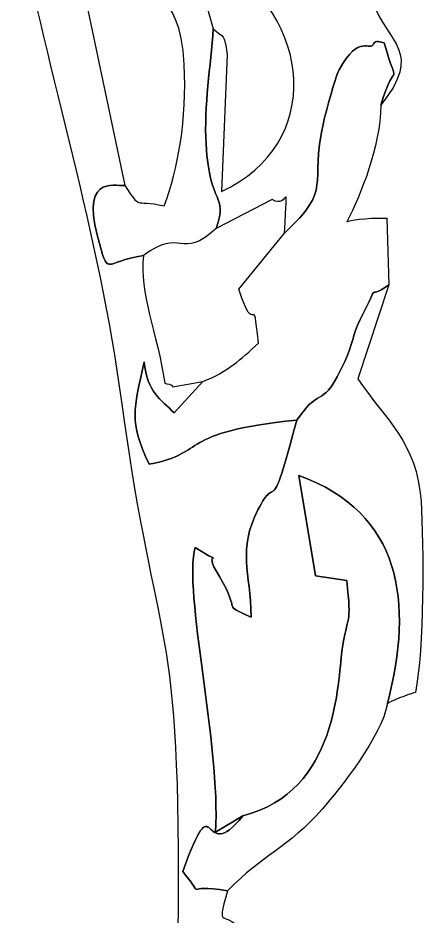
# Model space of a CAD drawing. Header units: millimetres. Extents: x -96.4 to -32.6, y 54.4 to 144.6.
# Drawn here: x -39.53 to -35, y 105.37 to 115.39 of the extents above; entities that cross this region are included whole.
import ezdxf

# ---------------------------------------------------------------- set-up
doc = ezdxf.new("R2010")
doc.units = ezdxf.units.MM
doc.header["$MEASUREMENT"] = 0
doc.layers.add('layer 1', color=7, linetype='Continuous')

msp = doc.modelspace()

# ---------------------------------------------------------------- linework, layer by layer
at = {"layer": 'layer 1', "color": 253}
msp.add_open_spline([(-39.5326, 116.4737), (-39.1927, 114.7849), (-38.6246, 112.9709), (-38.3722, 111.1067), (-38.3722, 111.1067), (-37.9758, 108.1794), (-37.7051, 108.8692), (-37.7415, 105.1718), (-37.7415, 105.1718), (-37.1375, 105.2119), (-37.0886, 104.8217), (-36.8094, 104.5094), (-36.8094, 104.5094), (-36.7093, 104.9928), (-36.7605, 104.8369), (-37.0095, 105.1766), (-37.0095, 105.1766), (-37.2301, 105.4776), (-37.3238, 105.1677), (-37.193, 105.6474), (-37.193, 105.6474), (-37.721, 105.7469), (-37.4064, 105.5199), (-37.6919, 105.8618), (-37.6919, 105.8618), (-37.309, 106.9199), (-37.4951, 105.8814), (-37.0194, 106.4863), (-37.0194, 106.4863), (-37.0194, 106.4863), (-37.3256, 106.3037), (-37.3256, 106.3037), (-37.3256, 106.3037), (-37.267, 107.2637), (-37.6889, 108.9989), (-37.5539, 109.4789), (-37.5539, 109.4789), (-37.1519, 109.2267), (-37.5102, 109.5272), (-37.2831, 109.156), (-37.2831, 109.156), (-37.0271, 108.7376), (-37.2726, 108.8552), (-36.9287, 108.7038), (-36.9287, 108.7038), (-36.9349, 109.2159), (-37.0831, 109.4447), (-36.8516, 109.9013), (-36.8516, 109.9013), (-36.6271, 110.3442), (-36.7277, 109.7219), (-36.4182, 110.9028), (-36.4182, 110.9028), (-37.7817, 110.7613), (-37.3969, 110.5371), (-38.0676, 110.4095), (-38.0676, 110.4095), (-38.2934, 110.9038), (-38.2416, 110.9972), (-38.1222, 111.5535), (-38.1222, 111.5535), (-38.0876, 111.2136), (-37.9443, 111.1373), (-37.7865, 110.9832), (-37.7865, 110.9832), (-37.7865, 110.9832), (-37.4658, 111.335), (-37.4658, 111.335), (-37.4658, 111.335), (-37.4658, 111.335), (-37.8019, 111.275), (-37.8019, 111.275), (-37.8019, 111.275), (-37.8183, 111.3065), (-37.8621, 111.3044), (-37.8937, 111.3154), (-37.8937, 111.3154), (-37.972, 111.8703), (-38.1861, 112.3286), (-38.1289, 112.7402), (-38.1289, 112.7402), (-38.5864, 112.6749), (-38.5142, 112.4728), (-38.6444, 112.957), (-38.6444, 112.957), (-38.8397, 113.6829), (-38.3812, 113.4939), (-38.3401, 113.5235), (-38.3401, 113.5235), (-38.3401, 113.5235), (-38.9631, 116.4903), (-38.9631, 116.4903), (-38.9631, 116.4903), (-38.4852, 116.3983), (-38.8383, 116.4882), (-38.5886, 116.3426), (-38.5886, 116.3426), (-38.5886, 116.3426), (-38.2631, 116.0903), (-38.2631, 116.0903), (-38.2631, 116.0903), (-38.0516, 116.1843), (-38.416, 116.2537), (-37.9426, 116.1158), (-37.9426, 116.1158), (-37.9165, 116.067), (-37.8535, 115.9313), (-37.8173, 115.8911), (-37.8173, 115.8911), (-37.5941, 115.6431), (-37.7986, 115.7957), (-37.4471, 115.6156), (-37.4471, 115.6156), (-37.387, 116.1415), (-37.5612, 115.8005), (-37.3174, 116.0578), (-37.3174, 116.0578), (-36.2365, 115.3942), (-36.1088, 113.9884), (-37.2592, 113.455), (-37.2592, 113.455), (-37.2592, 113.455), (-37.1944, 114.9833), (-37.1944, 114.9833), (-37.1944, 114.9833), (-37.2391, 115.2345), (-37.2217, 115.1529), (-37.3521, 115.2725), (-37.3521, 115.2725), (-37.3786, 114.8488), (-37.4572, 114.4234), (-37.4311, 113.9835), (-37.4311, 113.9835), (-37.3879, 113.2561), (-37.1859, 113.4574), (-37.3168, 113.0413), (-37.3168, 113.0413), (-37.3168, 113.0413), (-36.6922, 113.3658), (-36.6922, 113.3658), (-36.6922, 113.3658), (-36.5062, 113.2386), (-36.5258, 113.6885), (-36.5547, 112.9898), (-36.5547, 112.9898), (-36.0068, 113.5083), (-36.2819, 113.4878), (-36.1208, 114.2222), (-36.1208, 114.2222), (-36.1063, 114.2882), (-35.9922, 114.7236), (-35.9446, 114.813), (-35.9446, 114.813), (-35.7239, 115.2273), (-35.5953, 115.011), (-35.5601, 115.1032), (-35.5601, 115.1032), (-35.542, 115.1505), (-35.481, 115.1221), (-35.4424, 115.1142), (-35.4424, 115.1142), (-35.2778, 114.5285), (-35.3071, 115.0007), (-35.4791, 114.4191), (-35.4791, 114.4191), (-35.0045, 115.0164), (-35.397, 115.1037), (-35.5764, 115.578), (-35.5764, 115.578), (-35.7617, 116.0681), (-35.618, 116.36), (-35.9436, 116.8384), (-35.9436, 116.8384), (-36.2106, 117.2307), (-36.744, 117.434), (-36.5825, 116.8677), (-36.5825, 116.8677), (-36.4441, 116.3825), (-36.1655, 116.4359), (-36.1677, 115.5957), (-36.1677, 115.5957), (-37.0066, 116.3374), (-36.5271, 116.5726), (-37.7458, 116.4238), (-37.7458, 116.4238), (-38.4591, 116.3367), (-38.651, 116.9791), (-39.2746, 117.3399), (-39.2746, 117.3399), (-39.0863, 116.9884), (-38.9891, 117.1453), (-39.1388, 116.751), (-39.1388, 116.751), (-39.3327, 116.2399), (-39.0672, 116.5732), (-39.5326, 116.4737)], degree=3, knots=[0, 0, 0, 0, 0.02, 0.02, 0.02, 0.02, 0.04, 0.04, 0.04, 0.04, 0.06, 0.06, 0.06, 0.06, 0.08, 0.08, 0.08, 0.08, 0.1, 0.1, 0.1, 0.1, 0.12, 0.12, 0.12, 0.12, 0.14, 0.14, 0.14, 0.14, 0.16, 0.16, 0.16, 0.16, 0.18, 0.18, 0.18, 0.18, 0.2, 0.2, 0.2, 0.2, 0.22, 0.22, 0.22, 0.22, 0.24, 0.24, 0.24, 0.24, 0.26, 0.26, 0.26, 0.26, 0.28, 0.28, 0.28, 0.28, 0.3, 0.3, 0.3, 0.3, 0.32, 0.32, 0.32, 0.32, 0.34, 0.34, 0.34, 0.34, 0.36, 0.36, 0.36, 0.36, 0.38, 0.38, 0.38, 0.38, 0.4, 0.4, 0.4, 0.4, 0.42, 0.42, 0.42, 0.42, 0.44, 0.44, 0.44, 0.44, 0.46, 0.46, 0.46, 0.46, 0.48, 0.48, 0.48, 0.48, 0.5, 0.5, 0.5, 0.5, 0.52, 0.52, 0.52, 0.52, 0.54, 0.54, 0.54, 0.54, 0.56, 0.56, 0.56, 0.56, 0.58, 0.58, 0.58, 0.58, 0.6, 0.6, 0.6, 0.6, 0.62, 0.62, 0.62, 0.62, 0.64, 0.64, 0.64, 0.64, 0.66, 0.66, 0.66, 0.66, 0.68, 0.68, 0.68, 0.68, 0.7, 0.7, 0.7, 0.7, 0.72, 0.72, 0.72, 0.72, 0.74, 0.74, 0.74, 0.74, 0.76, 0.76, 0.76, 0.76, 0.78, 0.78, 0.78, 0.78, 0.8, 0.8, 0.8, 0.8, 0.82, 0.82, 0.82, 0.82, 0.84, 0.84, 0.84, 0.84, 0.86, 0.86, 0.86, 0.86, 0.88, 0.88, 0.88, 0.88, 0.9, 0.9, 0.9, 0.9, 0.92, 0.92, 0.92, 0.92, 0.94, 0.94, 0.94, 0.94, 0.96, 0.96, 0.96, 0.96, 1, 1, 1, 1], dxfattribs=at)
at = {"layer": 'layer 1', "color": 8}
for points, knots in [([(-38.3401, 113.5235), (-38.3812, 113.4939), (-38.8397, 113.6829), (-38.6444, 112.957), (-38.6444, 112.957), (-38.5142, 112.4728), (-38.5864, 112.6749), (-38.1289, 112.7402), (-38.1289, 112.7402), (-37.7073, 113.0617), (-37.7194, 112.6754), (-37.3168, 113.0413), (-37.3168, 113.0413), (-37.1859, 113.4574), (-37.3879, 113.2561), (-37.4311, 113.9835), (-37.4311, 113.9835), (-37.4572, 114.4234), (-37.3786, 114.8488), (-37.3521, 115.2725), (-37.3521, 115.2725), (-37.3521, 115.2725), (-37.4471, 115.6156), (-37.4471, 115.6156), (-37.4471, 115.6156), (-37.7986, 115.7957), (-37.5941, 115.6431), (-37.8173, 115.8911), (-37.8173, 115.8911), (-37.8535, 115.9313), (-37.9165, 116.067), (-37.9426, 116.1158), (-37.9426, 116.1158), (-38.416, 116.2537), (-38.0516, 116.1843), (-38.2631, 116.0903), (-38.2631, 116.0903), (-38.1514, 115.5879), (-37.7226, 115.7777), (-37.675, 114.873), (-37.675, 114.873), (-37.6427, 114.2593), (-37.748, 113.6982), (-37.8984, 113.2964), (-37.8984, 113.2964), (-38.2561, 113.3672), (-38.1526, 113.249), (-38.3401, 113.5235)], [0, 0, 0, 0, 0.0769231, 0.0769231, 0.0769231, 0.0769231, 0.1538462, 0.1538462, 0.1538462, 0.1538462, 0.2307692, 0.2307692, 0.2307692, 0.2307692, 0.3076923, 0.3076923, 0.3076923, 0.3076923, 0.3846154, 0.3846154, 0.3846154, 0.3846154, 0.4615385, 0.4615385, 0.4615385, 0.4615385, 0.5384615, 0.5384615, 0.5384615, 0.5384615, 0.6153846, 0.6153846, 0.6153846, 0.6153846, 0.6923077, 0.6923077, 0.6923077, 0.6923077, 0.7692308, 0.7692308, 0.7692308, 0.7692308, 0.8461538, 0.8461538, 0.8461538, 0.8461538, 1, 1, 1, 1]), ([(-37.0194, 106.4863), (-37.4951, 105.8814), (-37.309, 106.9199), (-37.6919, 105.8618), (-37.6919, 105.8618), (-37.4064, 105.5199), (-37.721, 105.7469), (-37.193, 105.6474), (-37.193, 105.6474), (-36.7886, 106.0589), (-36.52, 106.1211), (-36.1354, 106.56), (-36.1354, 106.56), (-35.9304, 106.7938), (-35.4733, 107.3658), (-35.4048, 107.7397), (-35.4048, 107.7397), (-35.112, 108.8754), (-35.2459, 109.8661), (-36.3961, 110.2848), (-36.3961, 110.2848), (-36.3961, 110.2848), (-36.2075, 109.1626), (-36.2075, 109.1626), (-36.2075, 109.1626), (-36.2075, 109.1626), (-35.8597, 109.1128), (-35.8597, 109.1128), (-35.8597, 109.1128), (-35.8025, 108.5949), (-35.852, 108.7496), (-35.9143, 108.3196), (-35.9143, 108.3196), (-35.9608, 107.9985), (-35.9509, 106.7513), (-37.0194, 106.4863)], [0, 0, 0, 0, 0.1, 0.1, 0.1, 0.1, 0.2, 0.2, 0.2, 0.2, 0.3, 0.3, 0.3, 0.3, 0.4, 0.4, 0.4, 0.4, 0.5, 0.5, 0.5, 0.5, 0.6, 0.6, 0.6, 0.6, 0.7, 0.7, 0.7, 0.7, 0.8, 0.8, 0.8, 0.8, 1, 1, 1, 1])]:
    msp.add_open_spline(points, degree=3, knots=knots, dxfattribs=at)
at = {"layer": 'layer 1', "color": 251}
msp.add_open_spline([(-36.5547, 112.9898), (-36.5547, 112.9898), (-37.0646, 112.3639), (-37.0646, 112.3639), (-37.0646, 112.3639), (-36.8769, 111.7657), (-36.9091, 112.4047), (-36.8466, 111.76), (-36.8466, 111.76), (-37.0467, 111.5784), (-37.1908, 111.4405), (-37.4658, 111.335), (-37.4658, 111.335), (-37.4658, 111.335), (-37.7865, 110.9832), (-37.7865, 110.9832), (-37.7865, 110.9832), (-37.9443, 111.1373), (-38.0876, 111.2136), (-38.1222, 111.5535), (-38.1222, 111.5535), (-38.2416, 110.9972), (-38.2934, 110.9038), (-38.0676, 110.4095), (-38.0676, 110.4095), (-37.3969, 110.5371), (-37.7817, 110.7613), (-36.4182, 110.9028), (-36.4182, 110.9028), (-36.1242, 111.3263), (-36.1481, 110.9824), (-35.879, 111.5643), (-35.879, 111.5643), (-35.7983, 111.7389), (-35.7885, 111.8743), (-35.7109, 112.025), (-35.7109, 112.025), (-35.4541, 112.524), (-35.6775, 112.2026), (-35.3895, 112.4115), (-35.3895, 112.4115), (-35.3895, 112.4115), (-35.4138, 113.1577), (-35.4138, 113.1577), (-35.4138, 113.1577), (-35.6665, 113.1604), (-35.8231, 113.1376), (-35.8576, 113.1142), (-35.8576, 113.1142), (-35.7018, 113.4287), (-35.486, 113.9457), (-35.4791, 114.4191), (-35.4791, 114.4191), (-35.3071, 115.0007), (-35.2778, 114.5285), (-35.4424, 115.1142), (-35.4424, 115.1142), (-35.481, 115.1221), (-35.542, 115.1505), (-35.5601, 115.1032), (-35.5601, 115.1032), (-35.5953, 115.011), (-35.7239, 115.2273), (-35.9446, 114.813), (-35.9446, 114.813), (-35.9922, 114.7236), (-36.1063, 114.2882), (-36.1208, 114.2222), (-36.1208, 114.2222), (-36.2819, 113.4878), (-36.0068, 113.5083), (-36.5547, 112.9898)], degree=3, knots=[0, 0, 0, 0, 0.0526316, 0.0526316, 0.0526316, 0.0526316, 0.1052632, 0.1052632, 0.1052632, 0.1052632, 0.1578947, 0.1578947, 0.1578947, 0.1578947, 0.2105263, 0.2105263, 0.2105263, 0.2105263, 0.2631579, 0.2631579, 0.2631579, 0.2631579, 0.3157895, 0.3157895, 0.3157895, 0.3157895, 0.3684211, 0.3684211, 0.3684211, 0.3684211, 0.4210526, 0.4210526, 0.4210526, 0.4210526, 0.4736842, 0.4736842, 0.4736842, 0.4736842, 0.5263158, 0.5263158, 0.5263158, 0.5263158, 0.5789474, 0.5789474, 0.5789474, 0.5789474, 0.6315789, 0.6315789, 0.6315789, 0.6315789, 0.6842105, 0.6842105, 0.6842105, 0.6842105, 0.7368421, 0.7368421, 0.7368421, 0.7368421, 0.7894737, 0.7894737, 0.7894737, 0.7894737, 0.8421053, 0.8421053, 0.8421053, 0.8421053, 0.8947368, 0.8947368, 0.8947368, 0.8947368, 1, 1, 1, 1], dxfattribs=at)
at = {"layer": 'layer 1', "color": 254}
msp.add_open_spline([(-36.4182, 110.9028), (-36.7277, 109.7219), (-36.6271, 110.3442), (-36.8516, 109.9013), (-36.8516, 109.9013), (-37.0831, 109.4447), (-36.9349, 109.2159), (-36.9287, 108.7038), (-36.9287, 108.7038), (-37.2726, 108.8552), (-37.0271, 108.7376), (-37.2831, 109.156), (-37.2831, 109.156), (-37.5102, 109.5272), (-37.1519, 109.2267), (-37.5539, 109.4789), (-37.5539, 109.4789), (-37.6889, 108.9989), (-37.267, 107.2637), (-37.3256, 106.3037), (-37.3256, 106.3037), (-37.3256, 106.3037), (-37.0194, 106.4863), (-37.0194, 106.4863), (-37.0194, 106.4863), (-35.9509, 106.7513), (-35.9608, 107.9985), (-35.9143, 108.3196), (-35.9143, 108.3196), (-35.852, 108.7496), (-35.8025, 108.5949), (-35.8597, 109.1128), (-35.8597, 109.1128), (-35.8597, 109.1128), (-36.2075, 109.1626), (-36.2075, 109.1626), (-36.2075, 109.1626), (-36.2075, 109.1626), (-36.3961, 110.2848), (-36.3961, 110.2848), (-36.3961, 110.2848), (-35.2459, 109.8661), (-35.112, 108.8754), (-35.4048, 107.7397), (-35.4048, 107.7397), (-35.3037, 107.7966), (-35.126, 107.8509), (-35.0933, 107.863), (-35.0933, 107.863), (-34.9966, 108.3387), (-34.9976, 109.4943), (-35.0306, 109.9974), (-35.0306, 109.9974), (-35.0738, 110.6566), (-35.4253, 110.8975), (-35.7363, 111.3636), (-35.7363, 111.3636), (-35.7363, 111.3636), (-35.3895, 112.4115), (-35.3895, 112.4115), (-35.3895, 112.4115), (-35.6775, 112.2026), (-35.4541, 112.524), (-35.7109, 112.025), (-35.7109, 112.025), (-35.7885, 111.8743), (-35.7983, 111.7389), (-35.879, 111.5643), (-35.879, 111.5643), (-36.1481, 110.9824), (-36.1242, 111.3263), (-36.4182, 110.9028)], degree=3, knots=[0, 0, 0, 0, 0.0526316, 0.0526316, 0.0526316, 0.0526316, 0.1052632, 0.1052632, 0.1052632, 0.1052632, 0.1578947, 0.1578947, 0.1578947, 0.1578947, 0.2105263, 0.2105263, 0.2105263, 0.2105263, 0.2631579, 0.2631579, 0.2631579, 0.2631579, 0.3157895, 0.3157895, 0.3157895, 0.3157895, 0.3684211, 0.3684211, 0.3684211, 0.3684211, 0.4210526, 0.4210526, 0.4210526, 0.4210526, 0.4736842, 0.4736842, 0.4736842, 0.4736842, 0.5263158, 0.5263158, 0.5263158, 0.5263158, 0.5789474, 0.5789474, 0.5789474, 0.5789474, 0.6315789, 0.6315789, 0.6315789, 0.6315789, 0.6842105, 0.6842105, 0.6842105, 0.6842105, 0.7368421, 0.7368421, 0.7368421, 0.7368421, 0.7894737, 0.7894737, 0.7894737, 0.7894737, 0.8421053, 0.8421053, 0.8421053, 0.8421053, 0.8947368, 0.8947368, 0.8947368, 0.8947368, 1, 1, 1, 1], dxfattribs=at)

doc.saveas('drawing.dxf')
